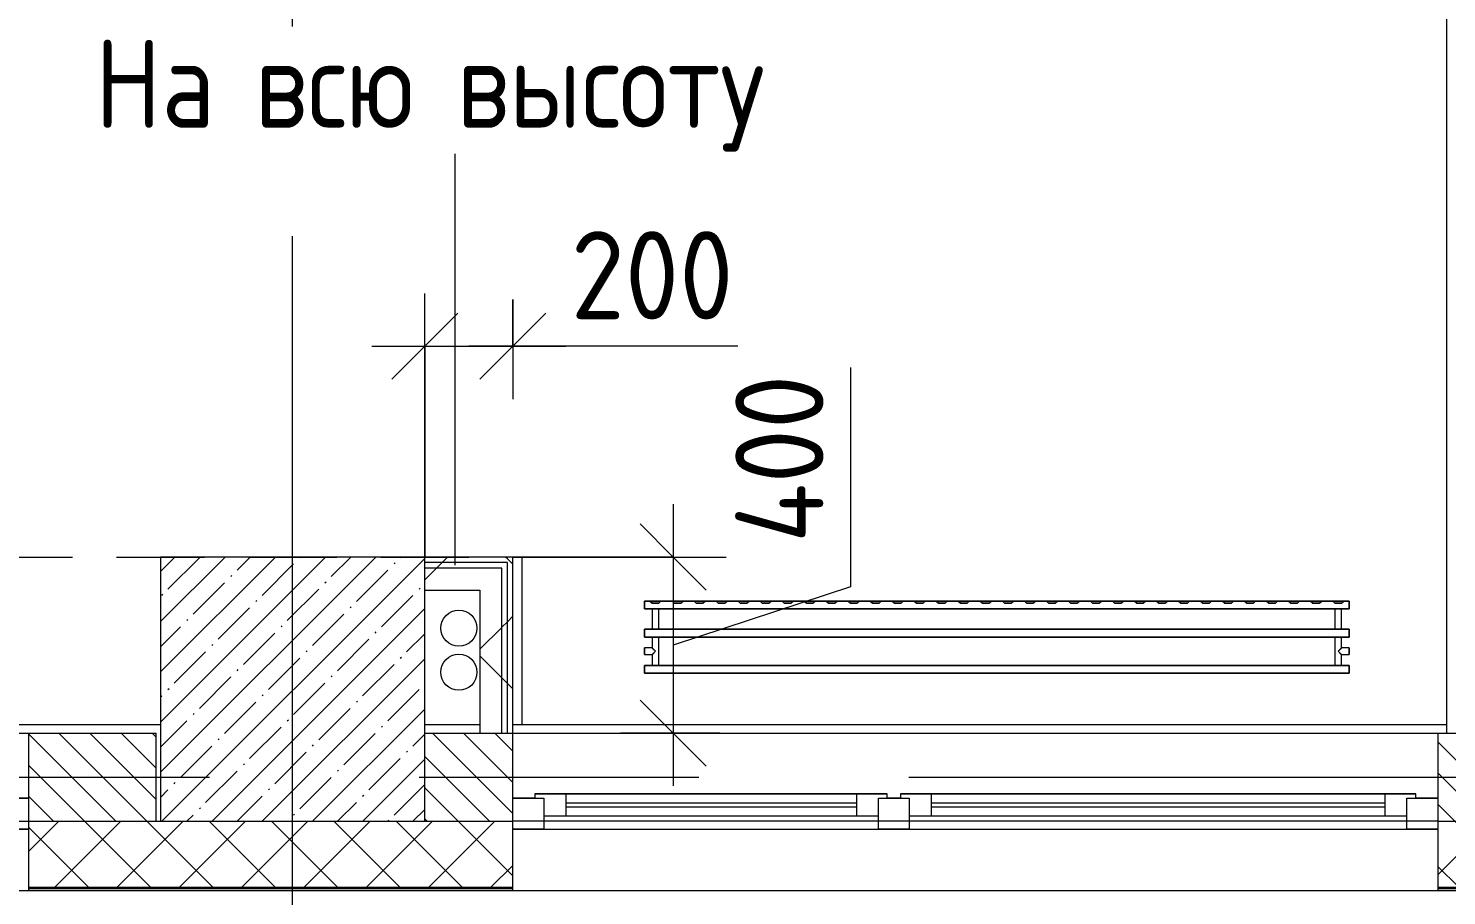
# Model space of a CAD drawing. Header units: millimetres. Extents: x -3129 to 197107, y -8553 to 29000.
# Drawn here: x 21610 to 24830, y -269 to 1701 of the extents above; entities that cross this region are included whole.
import ezdxf

# ---------------------------------------------------------------- set-up
doc = ezdxf.new("R2010")
doc.units = ezdxf.units.MM
doc.linetypes.add('ADSK_Штрих_ш2 п1', pattern=[300, 200, -100])
doc.linetypes.add('Осевая', pattern=[3175, 635, -476.25, 1587.5, -476.25])
for name, color, linetype, lineweight in [('A-ANNO-DIMS', 7, 'Continuous', 9), ('A-ANNO-DIMS-100', 7, 'Continuous', 9), ('A-DETL', 7, 'Continuous', 9), ('A-DETL-1', 7, 'ADSK_Штрих_ш2 п1', 9), ('A-GLAZ', 7, 'Continuous', 9), ('A-WALL', 7, 'Continuous', 9), ('A-WALL-1', 7, 'Continuous', 13), ('A-WALL-IDEN', 7, 'Continuous', 9), ('I-WALL', 7, 'Continuous', 9), ('S-COLS', 7, 'Continuous', 9), ('Оси', 7, 'Continuous', 9), ('Оси-2', 7, 'Осевая', 9)]:
    doc.layers.add(name, color=color, linetype=linetype, lineweight=lineweight)
for name, color, linetype, lineweight, true_color in [('A-FLOR-1', 7, 'Continuous', 9, 0xaaaaaa), ('A-WALL-3', 7, 'Continuous', 13, 0x008040), ('I-WALL-3', 7, 'Continuous', 9, 0x008040), ('M-EQPM-1', 7, 'Continuous', 9, 0xaaaaaa)]:
    doc.layers.add(name, color=color, linetype=linetype, lineweight=lineweight, true_color=true_color)
doc.styles.add('GOST Common_1', font='GOST_Common.ttf', dxfattribs={"width": 0.9, "height": 200})
doc.styles.add('ISOCPEUR_1', font='isocpeur.ttf', dxfattribs={"width": 0.9, "height": 200})
doc.dimstyles.new('ISO-2_0_0_9К_Средний_округл2_1', dxfattribs={"dimscale": 304.8, "dimtxt": 199.196235, "dimasz": 0.492126, "dimexe": 0.393701, "dimexo": 0, "dimgap": 0, "dimtad": 1, "dimdec": 0, "dimrnd": 10, "dimzin": 0, "dimdsep": 46, "dimtxsty": 'ISOCPEUR_1', "dimblk1": 'OBLIQUE', "dimblk2": 'OBLIQUE', "dimsah": 1, "dimcen": 0.09, "dimdle": 0.393701, "dimazin": 0, "dimtfac": 1, "dimtdec": 4, "dimtix": 1, "dimtmove": 1, "dimatfit": 3, "dimfxl": 1, "dimtvp": 1, "dimtolj": 1, "dimtzin": 0, "dimarcsym": 2})
pattern_1 = [(135, (0, 0), (-35.35534, -35.35534), [])]
pattern_2 = [(45, (0, 0), (-141.4214, 141.4214), []), (135, (0, 0), (-141.4214, -141.4214), [])]

# ---------------------------------------------------------------- blocks, each defined once
blk = doc.blocks.new('120_Окно_СКБ_2Ст - 120_Окно_СКБ_2Ст 2800х2500_створка_-22445922-План монтажа стен и перегородок 2 этажа  в осях 1-12')
at = {"layer": 'A-GLAZ'}
for p, q in [((-1400, -127), (-1400, -57)), ((-1400, -57), (-1330, -57)), ((1400, -57), (-1400, -57)), ((-1330, -57), (-1330, -127)), ((500, -127), (500, -57)), ((500, -57), (570, -57)), ((570, -57), (570, -127)), ((1330, -127), (1330, -57)), ((1330, -57), (1400, -57)), ((1400, -57), (1400, -127)), ((500, -87), (-1330, -87)), ((-1330, -87), (-1330, -127)), ((-1280, -137), (-1280, -87)), ((450, -137), (450, -87)), ((500, -127), (500, -87)), ((1330, -87), (570, -87)), ((570, -87), (570, -127)), ((620, -137), (620, -87)), ((1280, -137), (1280, -87)), ((1330, -127), (1330, -87)), ((-1330, -127), (-1400, -127)), ((-1400, -127), (-1350, -127)), ((-1330, -127), (-1350, -127)), ((-1350, -127), (-1350, -137)), ((-1280, -107), (450, -107)), ((450, -117), (-1280, -117)), ((570, -127), (500, -127)), ((520, -127), (500, -127)), ((520, -127), (550, -127)), ((520, -137), (520, -127)), ((570, -127), (550, -127)), ((550, -127), (550, -137)), ((620, -107), (1280, -107)), ((1280, -117), (620, -117)), ((1400, -127), (1330, -127)), ((1350, -127), (1330, -127)), ((1350, -127), (1400, -127)), ((1350, -137), (1350, -127)), ((-1350, -137), (520, -137)), ((520, -137), (-1350, -137)), ((550, -137), (1350, -137)), ((1350, -137), (550, -137))]:
    blk.add_line(p, q, dxfattribs=at)
blk = doc.blocks.new('120_Окно_СКБ_2Ст - 120_Окно_СКБ_2Ст 2100х2400 _мал створка справа_-22446225-План монтажа стен и перегородок 2 этажа  в осях 1-12')
at = {"layer": 'A-GLAZ'}
for p, q in [((-1050, -127), (-1050, -57)), ((-1050, -57), (-980, -57)), ((1050, -57), (-1050, -57)), ((-980, -57), (-980, -127)), ((150, -127), (150, -57)), ((150, -57), (220, -57)), ((220, -57), (220, -127)), ((980, -127), (980, -57)), ((980, -57), (1050, -57)), ((1050, -57), (1050, -127)), ((150, -87), (-980, -87)), ((-980, -87), (-980, -127)), ((-930, -137), (-930, -87)), ((100, -137), (100, -87)), ((150, -127), (150, -87)), ((980, -87), (220, -87)), ((220, -87), (220, -127)), ((270, -137), (270, -87)), ((930, -137), (930, -87)), ((980, -127), (980, -87)), ((-980, -127), (-1050, -127)), ((-1050, -127), (-1000, -127)), ((-980, -127), (-1000, -127)), ((-1000, -127), (-1000, -137)), ((-930, -107), (100, -107)), ((100, -117), (-930, -117)), ((220, -127), (150, -127)), ((170, -127), (150, -127)), ((170, -127), (200, -127)), ((170, -137), (170, -127)), ((220, -127), (200, -127)), ((200, -127), (200, -137)), ((270, -107), (930, -107)), ((930, -117), (270, -117)), ((1050, -127), (980, -127)), ((1000, -127), (980, -127)), ((1000, -127), (1050, -127)), ((1000, -137), (1000, -127)), ((-1000, -137), (170, -137)), ((170, -137), (-1000, -137)), ((200, -137), (1000, -137)), ((1000, -137), (200, -137))]:
    blk.add_line(p, q, dxfattribs=at)
blk = doc.blocks.new('BSC_Колонна _Прямоугольная - 600х600-V54-План монтажа стен и перегородок 2 этажа  в осях 1-12')
at = {"layer": 'S-COLS'}
h = blk.add_hatch(dxfattribs=at)
h.set_pattern_fill('FP_68', color=256, style=0, pattern_type=2)
h.set_pattern_definition([(45, (-22210, -200), (-57.02463, 57.02463), []), (45, (-22152.975, -200), (-57.02463, 57.02463), [100.806, -20.161, 3.353, -16.808])])
h.paths.add_polyline_path([(-188.4, -300), (300, -300), (300, 300), (-300, 300), (-300, -300)])
for p, q in [((300, 300), (-300, 300)), ((-300, 300), (-300, -300)), ((300, -300), (300, 300)), ((-300, -300), (300, -300))]:
    blk.add_line(p, q, dxfattribs=at)
blk = doc.blocks.new('radiator_prado_classic_z_tip_30_po exemplyaru - Classic Z Тип 30-500-V77-План монтажа стен и перегородок 2 этажа  в осях 1-12')
at = {"layer": 'M-EQPM-1'}
for p, q in [((0, -64), (0, -82)), ((0, -64), (1600, -64)), ((1600, -64), (0, -64)), ((0, -82), (0, -64)), ((1600, -82), (1600, -64)), ((1600, -64), (1600, -82)), ((0, -82), (1600, -82)), ((17.2, -82), (0, -82)), ((17.5, -82), (17.5, -106.5)), ((17.5, -82), (17.5, -106.5)), ((17.5, -82), (17.8, -82)), ((31.5, -82), (17.5, -82)), ((17.5, -82), (32.5, -82)), ((32.5, -82), (17.5, -82)), ((17.8, -82), (26.9, -82)), ((31.5, -82), (18.5, -82)), ((26.9, -82), (32.2, -82)), ((32.2, -82), (31.5, -82)), ((32.2, -82), (32.5, -82)), ((32.5, -82), (32.2, -82)), ((32.5, -145.7), (32.5, -82)), ((32.5, -146), (32.5, -82)), ((1567.5, -82), (32.5, -82)), ((1567.5, -82), (1567.5, -146)), ((1567.5, -82), (1567.5, -145.7)), ((1567.5, -82), (1582.5, -82)), ((1582.5, -82), (1567.5, -82)), ((1567.5, -82), (1567.8, -82)), ((1582.5, -82), (1567.5, -82)), ((1567.8, -82), (1575, -82)), ((1581.5, -82), (1568.5, -82)), ((1575, -82), (1582.5, -82)), ((1582.5, -106.5), (1582.5, -82)), ((1582.5, -106.5), (1582.5, -82)), ((1600, -82), (1582.5, -82)), ((17.5, -106.5), (0, -106.5)), ((17.5, -106.5), (0, -106.5)), ((0, -121.5), (0, -106.5)), ((0, -106.5), (0, -106.8)), ((0, -106.8), (0, -120.5)), ((0, -106.8), (0, -108.7)), ((0, -108.7), (0, -106.8)), ((0, -106.8), (0, -106.8)), ((0, -108.7), (0, -110.3)), ((0, -110.3), (0, -108.7)), ((0, -110.3), (0, -112.1)), ((0, -112.1), (0, -110.3)), ((0, -112.1), (0, -114)), ((0, -114), (0, -112.1)), ((0, -114), (0, -115.9)), ((0, -115.9), (0, -114)), ((0, -115.9), (0, -117.8)), ((0, -117.8), (0, -115.9)), ((0, -117.8), (0, -119.3)), ((0, -119.3), (0, -117.8)), ((0, -119.3), (0, -120.5)), ((0, -120.5), (0, -119.3)), ((0, -120.5), (0, -121.2)), ((0, -120.5), (0, -121.2)), ((0, -121.2), (0, -120.5)), ((0, -121.2), (0, -121.5)), ((0, -121.2), (0, -121.2)), ((0, -121.5), (17.5, -121.5)), ((0, -121.5), (17.5, -121.5)), ((17.5, -121.5), (17.5, -146)), ((17.5, -121.5), (17.5, -146)), ((1600, -106.5), (1582.5, -106.5)), ((1600, -106.5), (1582.5, -106.5)), ((1582.5, -146), (1582.5, -121.5)), ((1582.5, -121.5), (1600, -121.5)), ((1582.5, -146), (1582.5, -121.5)), ((1582.5, -121.5), (1600, -121.5)), ((1600, -106.8), (1600, -106.5)), ((1600, -106.5), (1600, -121.5)), ((1600, -106.8), (1600, -106.5)), ((1600, -106.5), (1600, -106.8)), ((1600, -121.2), (1600, -106.8)), ((1600, -121.2), (1600, -106.8)), ((1600, -106.8), (1600, -108.7)), ((1600, -108.7), (1600, -117.8)), ((1600, -117.8), (1600, -121.2)), ((1600, -121.5), (1600, -121.2)), ((1600, -121.5), (1600, -121.2)), ((1600, -121.2), (1600, -121.5)), ((0, -146), (0, -164)), ((1600, -146), (0, -146)), ((0, -146), (17.2, -146)), ((0, -164), (0, -146)), ((18.5, -146), (17.5, -146)), ((17.5, -146), (32.5, -146)), ((32.5, -146), (17.5, -146)), ((17.5, -146), (32.5, -146)), ((19.7, -146), (18.5, -146)), ((18.5, -146), (31.5, -146)), ((21.3, -146), (19.7, -146)), ((23.1, -146), (21.3, -146)), ((28.7, -146), (23.1, -146)), ((31.5, -146), (28.7, -146)), ((32.5, -146), (31.5, -146)), ((32.5, -146), (32.5, -145.7)), ((32.5, -146), (1567.5, -146)), ((1567.5, -145.7), (1567.5, -146)), ((1582.5, -146), (1567.5, -146)), ((1567.5, -146), (1582.5, -146)), ((1582.5, -146), (1567.5, -146)), ((1567.5, -146), (1582.5, -146)), ((1568.5, -146), (1581.5, -146)), ((1582.5, -146), (1600, -146)), ((1600, -164), (1600, -146)), ((1600, -146), (1600, -164)), ((0, -164), (1600, -164)), ((17.2, -164), (0, -164)), ((17.5, -164), (17.5, -210)), ((17.5, -164), (17.5, -210)), ((17.5, -164), (23.1, -164)), ((32.5, -164), (17.5, -164)), ((17.5, -164), (32.5, -164)), ((32.5, -164), (17.5, -164)), ((31.5, -164), (18.5, -164)), ((23.1, -164), (25, -164)), ((25, -164), (28.7, -164)), ((28.7, -164), (30.3, -164)), ((30.3, -164), (32.2, -164)), ((32.2, -164), (32.5, -164)), ((32.5, -210), (32.5, -164)), ((32.5, -210), (32.5, -164)), ((1567.5, -164), (32.5, -164)), ((1567.5, -164), (1567.5, -210)), ((1567.5, -164), (1567.5, -210)), ((1567.5, -164), (1582.5, -164)), ((1582.5, -164), (1567.5, -164)), ((1567.5, -164), (1567.8, -164)), ((1582.5, -164), (1567.5, -164)), ((1567.8, -164), (1582.5, -164)), ((1581.5, -164), (1568.5, -164)), ((1582.5, -210), (1582.5, -164)), ((1582.5, -210), (1582.5, -164)), ((1600, -164), (1582.5, -164)), ((1600, -210), (0, -210)), ((0, -210), (0, -228)), ((0, -228), (0, -210)), ((0, -210), (17.2, -210)), ((17.5, -223), (12.5, -228)), ((17.5, -223), (12.5, -228)), ((32.5, -210), (17.5, -210)), ((17.5, -210), (25, -210)), ((32.5, -210), (17.5, -210)), ((17.5, -210), (32.5, -210)), ((17.5, -223), (32.5, -223)), ((32.5, -223), (17.5, -223)), ((18.5, -210), (31.5, -210)), ((25, -210), (31.5, -210)), ((31.5, -210), (32.2, -210)), ((32.2, -210), (32.5, -210)), ((32.5, -210), (1567.5, -210)), ((37.5, -228), (32.5, -223)), ((32.5, -223), (37.5, -228)), ((67.5, -223), (62.5, -228)), ((67.5, -223), (62.5, -228)), ((67.5, -223), (82.5, -223)), ((82.5, -223), (67.5, -223)), ((87.5, -228), (82.5, -223)), ((82.5, -223), (87.5, -228)), ((117.5, -223), (112.5, -228)), ((117.5, -223), (112.5, -228)), ((117.5, -223), (132.5, -223)), ((132.5, -223), (117.5, -223)), ((137.5, -228), (132.5, -223)), ((132.5, -223), (137.5, -228)), ((167.5, -223), (162.5, -228)), ((167.5, -223), (162.5, -228)), ((167.5, -223), (182.5, -223)), ((182.5, -223), (167.5, -223)), ((187.5, -228), (182.5, -223)), ((182.5, -223), (187.5, -228)), ((217.5, -223), (212.5, -228)), ((217.5, -223), (212.5, -228)), ((217.5, -223), (232.5, -223)), ((232.5, -223), (217.5, -223)), ((237.5, -228), (232.5, -223)), ((232.5, -223), (237.5, -228)), ((267.5, -223), (262.5, -228)), ((267.5, -223), (262.5, -228)), ((267.5, -223), (282.5, -223)), ((282.5, -223), (267.5, -223)), ((287.5, -228), (282.5, -223)), ((282.5, -223), (287.5, -228)), ((317.5, -223), (312.5, -228)), ((317.5, -223), (312.5, -228)), ((317.5, -223), (332.5, -223)), ((332.5, -223), (317.5, -223)), ((337.5, -228), (332.5, -223)), ((332.5, -223), (337.5, -228)), ((367.5, -223), (362.5, -228)), ((367.5, -223), (362.5, -228)), ((367.5, -223), (382.5, -223)), ((382.5, -223), (367.5, -223)), ((387.5, -228), (382.5, -223)), ((382.5, -223), (387.5, -228)), ((417.5, -223), (412.5, -228)), ((417.5, -223), (412.5, -228)), ((417.5, -223), (432.5, -223)), ((432.5, -223), (417.5, -223)), ((437.5, -228), (432.5, -223)), ((432.5, -223), (437.5, -228)), ((467.5, -223), (462.5, -228)), ((467.5, -223), (462.5, -228)), ((467.5, -223), (482.5, -223)), ((482.5, -223), (467.5, -223)), ((487.5, -228), (482.5, -223)), ((482.5, -223), (487.5, -228)), ((517.5, -223), (512.5, -228)), ((517.5, -223), (512.5, -228)), ((517.5, -223), (532.5, -223)), ((532.5, -223), (517.5, -223)), ((537.5, -228), (532.5, -223)), ((532.5, -223), (537.5, -228)), ((567.5, -223), (562.5, -228)), ((567.5, -223), (562.5, -228)), ((567.5, -223), (582.5, -223)), ((582.5, -223), (567.5, -223)), ((587.5, -228), (582.5, -223)), ((582.5, -223), (587.5, -228)), ((617.5, -223), (612.5, -228)), ((617.5, -223), (612.5, -228)), ((617.5, -223), (632.5, -223)), ((632.5, -223), (617.5, -223)), ((637.5, -228), (632.5, -223)), ((632.5, -223), (637.5, -228)), ((667.5, -223), (662.5, -228)), ((667.5, -223), (662.5, -228)), ((667.5, -223), (682.5, -223)), ((682.5, -223), (667.5, -223)), ((687.5, -228), (682.5, -223)), ((682.5, -223), (687.5, -228)), ((717.5, -223), (712.5, -228)), ((717.5, -223), (712.5, -228)), ((717.5, -223), (732.5, -223)), ((732.5, -223), (717.5, -223)), ((737.5, -228), (732.5, -223)), ((732.5, -223), (737.5, -228)), ((767.5, -223), (762.5, -228)), ((767.5, -223), (762.5, -228)), ((767.5, -223), (782.5, -223)), ((782.5, -223), (767.5, -223)), ((787.5, -228), (782.5, -223)), ((782.5, -223), (787.5, -228)), ((817.5, -223), (812.5, -228)), ((817.5, -223), (812.5, -228)), ((817.5, -223), (832.5, -223)), ((832.5, -223), (817.5, -223)), ((837.5, -228), (832.5, -223)), ((832.5, -223), (837.5, -228)), ((867.5, -223), (862.5, -228)), ((867.5, -223), (862.5, -228)), ((867.5, -223), (882.5, -223)), ((882.5, -223), (867.5, -223)), ((887.5, -228), (882.5, -223)), ((882.5, -223), (887.5, -228)), ((917.5, -223), (912.5, -228)), ((917.5, -223), (912.5, -228)), ((917.5, -223), (932.5, -223)), ((932.5, -223), (917.5, -223)), ((937.5, -228), (932.5, -223)), ((932.5, -223), (937.5, -228)), ((967.5, -223), (962.5, -228)), ((967.5, -223), (962.5, -228)), ((967.5, -223), (982.5, -223)), ((982.5, -223), (967.5, -223)), ((987.5, -228), (982.5, -223)), ((982.5, -223), (987.5, -228)), ((1017.5, -223), (1012.5, -228)), ((1017.5, -223), (1012.5, -228)), ((1017.5, -223), (1032.5, -223)), ((1032.5, -223), (1017.5, -223)), ((1037.5, -228), (1032.5, -223)), ((1032.5, -223), (1037.5, -228)), ((1067.5, -223), (1062.5, -228)), ((1067.5, -223), (1062.5, -228)), ((1067.5, -223), (1082.5, -223)), ((1082.5, -223), (1067.5, -223)), ((1087.5, -228), (1082.5, -223)), ((1082.5, -223), (1087.5, -228)), ((1117.5, -223), (1112.5, -228)), ((1117.5, -223), (1112.5, -228)), ((1117.5, -223), (1132.5, -223)), ((1132.5, -223), (1117.5, -223)), ((1137.5, -228), (1132.5, -223)), ((1132.5, -223), (1137.5, -228)), ((1167.5, -223), (1162.5, -228)), ((1167.5, -223), (1162.5, -228)), ((1167.5, -223), (1182.5, -223)), ((1182.5, -223), (1167.5, -223)), ((1187.5, -228), (1182.5, -223)), ((1182.5, -223), (1187.5, -228)), ((1217.5, -223), (1212.5, -228)), ((1217.5, -223), (1212.5, -228)), ((1217.5, -223), (1232.5, -223)), ((1232.5, -223), (1217.5, -223)), ((1237.5, -228), (1232.5, -223)), ((1232.5, -223), (1237.5, -228)), ((1267.5, -223), (1262.5, -228)), ((1267.5, -223), (1262.5, -228)), ((1267.5, -223), (1282.5, -223)), ((1282.5, -223), (1267.5, -223)), ((1287.5, -228), (1282.5, -223)), ((1282.5, -223), (1287.5, -228)), ((1317.5, -223), (1312.5, -228)), ((1317.5, -223), (1312.5, -228)), ((1317.5, -223), (1332.5, -223)), ((1332.5, -223), (1317.5, -223)), ((1337.5, -228), (1332.5, -223)), ((1332.5, -223), (1337.5, -228)), ((1367.5, -223), (1362.5, -228)), ((1367.5, -223), (1362.5, -228)), ((1367.5, -223), (1382.5, -223)), ((1382.5, -223), (1367.5, -223)), ((1387.5, -228), (1382.5, -223)), ((1382.5, -223), (1387.5, -228)), ((1417.5, -223), (1412.5, -228)), ((1417.5, -223), (1412.5, -228)), ((1417.5, -223), (1432.5, -223)), ((1432.5, -223), (1417.5, -223)), ((1437.5, -228), (1432.5, -223)), ((1432.5, -223), (1437.5, -228)), ((1467.5, -223), (1462.5, -228)), ((1467.5, -223), (1462.5, -228)), ((1467.5, -223), (1482.5, -223)), ((1482.5, -223), (1467.5, -223)), ((1487.5, -228), (1482.5, -223)), ((1482.5, -223), (1487.5, -228)), ((1517.5, -223), (1512.5, -228)), ((1517.5, -223), (1512.5, -228)), ((1517.5, -223), (1532.5, -223)), ((1532.5, -223), (1517.5, -223)), ((1537.5, -228), (1532.5, -223)), ((1532.5, -223), (1537.5, -228)), ((1567.5, -223), (1562.5, -228)), ((1567.5, -223), (1562.5, -228)), ((1582.5, -210), (1567.5, -210)), ((1567.5, -210), (1582.5, -210)), ((1582.5, -210), (1567.5, -210)), ((1567.5, -210), (1571.2, -210)), ((1567.5, -223), (1582.5, -223)), ((1582.5, -223), (1567.5, -223)), ((1568.5, -210), (1581.5, -210)), ((1571.2, -210), (1582.5, -210)), ((1582.5, -210), (1600, -210)), ((1587.5, -228), (1582.5, -223)), ((1582.5, -223), (1587.5, -228)), ((1600, -228), (1600, -210)), ((1600, -210), (1600, -228)), ((0, -228), (1600, -228)), ((12.5, -228), (0, -228)), ((37.5, -228), (12.5, -228)), ((37.5, -228), (12.5, -228)), ((12.5, -228), (37.5, -228)), ((62.5, -228), (37.5, -228)), ((87.5, -228), (62.5, -228)), ((87.5, -228), (62.5, -228)), ((62.5, -228), (87.5, -228)), ((112.5, -228), (87.5, -228)), ((137.5, -228), (112.5, -228)), ((137.5, -228), (112.5, -228)), ((112.5, -228), (137.5, -228)), ((162.5, -228), (137.5, -228)), ((187.5, -228), (162.5, -228)), ((187.5, -228), (162.5, -228)), ((162.5, -228), (187.5, -228)), ((212.5, -228), (187.5, -228)), ((237.5, -228), (212.5, -228)), ((237.5, -228), (212.5, -228)), ((212.5, -228), (237.5, -228)), ((262.5, -228), (237.5, -228)), ((287.5, -228), (262.5, -228)), ((287.5, -228), (262.5, -228)), ((262.5, -228), (287.5, -228)), ((312.5, -228), (287.5, -228)), ((337.5, -228), (312.5, -228)), ((337.5, -228), (312.5, -228)), ((312.5, -228), (337.5, -228)), ((362.5, -228), (337.5, -228)), ((387.5, -228), (362.5, -228)), ((387.5, -228), (362.5, -228)), ((362.5, -228), (387.5, -228)), ((412.5, -228), (387.5, -228)), ((437.5, -228), (412.5, -228)), ((437.5, -228), (412.5, -228)), ((412.5, -228), (437.5, -228)), ((462.5, -228), (437.5, -228)), ((487.5, -228), (462.5, -228)), ((487.5, -228), (462.5, -228)), ((462.5, -228), (487.5, -228)), ((512.5, -228), (487.5, -228)), ((537.5, -228), (512.5, -228)), ((537.5, -228), (512.5, -228)), ((512.5, -228), (537.5, -228)), ((562.5, -228), (537.5, -228)), ((587.5, -228), (562.5, -228)), ((587.5, -228), (562.5, -228)), ((562.5, -228), (587.5, -228)), ((612.5, -228), (587.5, -228)), ((637.5, -228), (612.5, -228)), ((637.5, -228), (612.5, -228)), ((612.5, -228), (637.5, -228)), ((662.5, -228), (637.5, -228)), ((687.5, -228), (662.5, -228)), ((687.5, -228), (662.5, -228)), ((662.5, -228), (687.5, -228)), ((712.5, -228), (687.5, -228)), ((737.5, -228), (712.5, -228)), ((737.5, -228), (712.5, -228)), ((712.5, -228), (737.5, -228)), ((762.5, -228), (737.5, -228)), ((787.5, -228), (762.5, -228)), ((787.5, -228), (762.5, -228)), ((762.5, -228), (787.5, -228)), ((812.5, -228), (787.5, -228)), ((837.5, -228), (812.5, -228)), ((837.5, -228), (812.5, -228)), ((812.5, -228), (837.5, -228)), ((862.5, -228), (837.5, -228)), ((887.5, -228), (862.5, -228)), ((887.5, -228), (862.5, -228)), ((862.5, -228), (887.5, -228)), ((912.5, -228), (887.5, -228)), ((937.5, -228), (912.5, -228)), ((937.5, -228), (912.5, -228)), ((912.5, -228), (937.5, -228)), ((962.5, -228), (937.5, -228)), ((987.5, -228), (962.5, -228)), ((987.5, -228), (962.5, -228)), ((962.5, -228), (987.5, -228)), ((1012.5, -228), (987.5, -228)), ((1037.5, -228), (1012.5, -228)), ((1037.5, -228), (1012.5, -228)), ((1012.5, -228), (1037.5, -228)), ((1062.5, -228), (1037.5, -228)), ((1087.5, -228), (1062.5, -228)), ((1087.5, -228), (1062.5, -228)), ((1062.5, -228), (1087.5, -228)), ((1112.5, -228), (1087.5, -228)), ((1137.5, -228), (1112.5, -228)), ((1137.5, -228), (1112.5, -228)), ((1112.5, -228), (1137.5, -228)), ((1162.5, -228), (1137.5, -228)), ((1187.5, -228), (1162.5, -228)), ((1187.5, -228), (1162.5, -228)), ((1162.5, -228), (1187.5, -228)), ((1212.5, -228), (1187.5, -228)), ((1237.5, -228), (1212.5, -228)), ((1237.5, -228), (1212.5, -228)), ((1212.5, -228), (1237.5, -228)), ((1262.5, -228), (1237.5, -228)), ((1287.5, -228), (1262.5, -228)), ((1287.5, -228), (1262.5, -228)), ((1262.5, -228), (1287.5, -228)), ((1312.5, -228), (1287.5, -228)), ((1337.5, -228), (1312.5, -228)), ((1337.5, -228), (1312.5, -228)), ((1312.5, -228), (1337.5, -228)), ((1362.5, -228), (1337.5, -228)), ((1387.5, -228), (1362.5, -228)), ((1387.5, -228), (1362.5, -228)), ((1362.5, -228), (1387.5, -228)), ((1412.5, -228), (1387.5, -228)), ((1437.5, -228), (1412.5, -228)), ((1437.5, -228), (1412.5, -228)), ((1412.5, -228), (1437.5, -228)), ((1462.5, -228), (1437.5, -228)), ((1487.5, -228), (1462.5, -228)), ((1487.5, -228), (1462.5, -228)), ((1462.5, -228), (1487.5, -228)), ((1512.5, -228), (1487.5, -228)), ((1537.5, -228), (1512.5, -228)), ((1537.5, -228), (1512.5, -228)), ((1512.5, -228), (1537.5, -228)), ((1562.5, -228), (1537.5, -228)), ((1587.5, -228), (1562.5, -228)), ((1587.5, -228), (1562.5, -228)), ((1562.5, -228), (1587.5, -228)), ((1600, -228), (1587.5, -228))]:
    blk.add_line(p, q, dxfattribs=at)
for points, knots in [([(17.8, -106.8), (17.7, -106.7), (17.7, -106.7), (17.5, -106.5), (17.5, -106.5), (17.5, -106.5)], [0.8571429, 0.8571429, 0.8571429, 0.8571429, 0.8928571, 0.9285714, 1, 1, 1, 1]), ([(17.5, -106.5), (17.5, -106.5), (17.5, -106.5), (17.7, -106.7), (17.7, -106.7), (17.8, -106.8)], [0, 0, 0, 0, 0.0714286, 0.1071429, 0.1428571, 0.1428571, 0.1428571, 0.1428571]), ([(17.5, -106.5), (17.5, -106.5), (17.5, -106.5), (17.7, -106.7), (17.7, -106.7), (17.8, -106.8)], [0, 0, 0, 0, 0.0714286, 0.1071429, 0.1428571, 0.1428571, 0.1428571, 0.1428571]), ([(25, -114), (24.5, -113.5), (23.6, -112.6), (22.4, -111.4), (21.6, -110.6), (21.1, -110.1), (20.8, -109.8), (20.5, -109.5), (20.2, -109.2), (19.8, -108.9), (19.6, -108.6), (19.3, -108.3), (19, -108), (18.7, -107.7), (18.5, -107.5), (18.3, -107.3), (18.1, -107.1), (17.9, -106.9), (17.8, -106.8), (17.7, -106.7), (17.5, -106.5), (17.5, -106.5), (17.5, -106.5)], [0, 0, 0, 0, 0.142857, 0.285714, 0.357143, 0.392857, 0.428571, 0.464286, 0.5, 0.535714, 0.571429, 0.607143, 0.642857, 0.678571, 0.714286, 0.75, 0.785714, 0.821429, 0.857143, 0.892857, 0.928571, 1, 1, 1, 1]), ([(17.5, -121.5), (17.5, -121.5), (17.5, -121.5), (17.7, -121.3), (17.8, -121.2), (17.9, -121.1), (18.1, -120.9), (18.3, -120.7), (18.5, -120.5), (18.7, -120.3), (19, -120), (19.3, -119.7), (19.6, -119.4), (19.8, -119.1), (20.3, -118.7), (20.7, -118.3), (21.1, -117.9), (21.6, -117.4), (22.4, -116.6), (23.6, -115.4), (24.5, -114.5), (25, -114)], [0, 0, 0, 0, 0.071429, 0.107143, 0.142857, 0.178571, 0.214286, 0.25, 0.285714, 0.321429, 0.357143, 0.392857, 0.428571, 0.464286, 0.5, 0.571429, 0.607143, 0.642857, 0.714286, 0.857143, 1, 1, 1, 1]), ([(17.5, -121.5), (17.5, -121.5), (17.5, -121.5), (17.7, -121.3), (17.7, -121.3), (17.8, -121.2)], [0, 0, 0, 0, 0.0714286, 0.1071429, 0.1428571, 0.1428571, 0.1428571, 0.1428571]), ([(17.8, -121.2), (17.7, -121.3), (17.7, -121.3), (17.5, -121.5), (17.5, -121.5), (17.5, -121.5)], [0.8571429, 0.8571429, 0.8571429, 0.8571429, 0.8928571, 0.9285714, 1, 1, 1, 1]), ([(17.8, -121.2), (17.7, -121.3), (17.7, -121.3), (17.5, -121.5), (17.5, -121.5), (17.5, -121.5)], [0.8571429, 0.8571429, 0.8571429, 0.8571429, 0.8928571, 0.9285714, 1, 1, 1, 1]), ([(17.8, -106.8), (17.8, -106.8), (17.9, -106.9), (18.1, -107.1), (18.3, -107.3), (18.5, -107.5), (18.7, -107.7), (19, -108), (19.3, -108.3), (19.6, -108.6), (19.9, -108.8), (20.3, -109.3), (20.6, -109.6), (20.8, -109.8)], [0.1428571, 0.1428571, 0.1428571, 0.1428571, 0.1785714, 0.2142857, 0.25, 0.2857143, 0.3214286, 0.3571429, 0.3928571, 0.4285714, 0.4642857, 0.5, 0.5714286, 0.5714286, 0.5714286, 0.5714286]), ([(17.8, -106.8), (17.8, -106.8), (17.9, -106.9), (18.1, -107.1), (18.3, -107.3), (18.5, -107.5), (18.7, -107.7), (19, -108), (19.3, -108.3), (19.6, -108.6), (19.8, -108.9), (20.3, -109.3), (20.7, -109.7), (21.1, -110.1), (21.6, -110.6), (21.9, -110.9), (22.1, -111.1)], [0.1428571, 0.1428571, 0.1428571, 0.1428571, 0.1785714, 0.2142857, 0.25, 0.2857143, 0.3214286, 0.3571429, 0.3928571, 0.4285714, 0.4642857, 0.5, 0.5714286, 0.6071429, 0.6428571, 0.7142857, 0.7142857, 0.7142857, 0.7142857]), ([(23.6, -115.4), (23.1, -115.9), (22.4, -116.6), (21.6, -117.4), (21.1, -117.9), (20.8, -118.2), (20.5, -118.5), (20.2, -118.8), (19.8, -119.1), (19.6, -119.4), (19.3, -119.7), (19, -120), (18.7, -120.3), (18.5, -120.5), (18.3, -120.7), (18.1, -120.9), (17.9, -121.1), (17.8, -121.2), (17.8, -121.2)], [0.1428571, 0.1428571, 0.1428571, 0.1428571, 0.2857143, 0.3571429, 0.3928571, 0.4285714, 0.4642857, 0.5, 0.5357143, 0.5714286, 0.6071429, 0.6428571, 0.6785714, 0.7142857, 0.75, 0.7857143, 0.8214286, 0.8571429, 0.8571429, 0.8571429, 0.8571429]), ([(19.6, -119.4), (19.7, -119.3), (19.9, -119.2), (20.3, -118.7), (20.6, -118.4), (20.8, -118.2)], [0.4285714, 0.4285714, 0.4285714, 0.4285714, 0.4642857, 0.5, 0.5714286, 0.5714286, 0.5714286, 0.5714286]), ([(22.1, -111.1), (21.9, -110.9), (21.6, -110.6), (21.1, -110.1), (20.9, -109.9), (20.8, -109.8)], [0.2857143, 0.2857143, 0.2857143, 0.2857143, 0.3571429, 0.3928571, 0.4285714, 0.4285714, 0.4285714, 0.4285714]), ([(20.8, -109.8), (20.9, -109.9), (21.1, -110.1), (21.6, -110.6), (21.9, -110.9), (22.1, -111.1)], [0.5714286, 0.5714286, 0.5714286, 0.5714286, 0.6071429, 0.6428571, 0.7142857, 0.7142857, 0.7142857, 0.7142857]), ([(20.8, -118.2), (20.9, -118.1), (21.1, -117.9), (21.6, -117.4), (21.9, -117.1), (22.1, -116.9)], [0.5714286, 0.5714286, 0.5714286, 0.5714286, 0.6071429, 0.6428571, 0.7142857, 0.7142857, 0.7142857, 0.7142857]), ([(22.1, -116.9), (21.9, -117.1), (21.6, -117.4), (21.1, -117.9), (20.9, -118.1), (20.8, -118.2)], [0.2857143, 0.2857143, 0.2857143, 0.2857143, 0.3571429, 0.3928571, 0.4285714, 0.4285714, 0.4285714, 0.4285714]), ([(1575, -114), (1575.5, -113.5), (1576.4, -112.6), (1577.6, -111.4), (1578.4, -110.6), (1578.9, -110.1), (1579.2, -109.8), (1579.5, -109.5), (1579.8, -109.2), (1580.1, -108.8), (1580.4, -108.6), (1580.7, -108.3), (1581, -108), (1581.3, -107.7), (1581.5, -107.5), (1581.7, -107.3), (1581.9, -107.1), (1582.1, -106.9), (1582.2, -106.8), (1582.3, -106.7), (1582.5, -106.5), (1582.5, -106.5), (1582.5, -106.5)], [0, 0, 0, 0, 0.142857, 0.285714, 0.357143, 0.392857, 0.428571, 0.464286, 0.5, 0.535714, 0.571429, 0.607143, 0.642857, 0.678571, 0.714286, 0.75, 0.785714, 0.821429, 0.857143, 0.892857, 0.928571, 1, 1, 1, 1]), ([(1582.5, -121.5), (1582.5, -121.5), (1582.5, -121.5), (1582.3, -121.3), (1582.2, -121.2), (1582.1, -121.1), (1581.9, -120.9), (1581.7, -120.7), (1581.5, -120.5), (1581.3, -120.3), (1581, -120), (1580.7, -119.7), (1580.4, -119.4), (1580.1, -119.2), (1579.7, -118.7), (1579.3, -118.3), (1578.9, -117.9), (1578.4, -117.4), (1577.6, -116.6), (1576.4, -115.4), (1575.5, -114.5), (1575, -114)], [0, 0, 0, 0, 0.071429, 0.107143, 0.142857, 0.178571, 0.214286, 0.25, 0.285714, 0.321429, 0.357143, 0.392857, 0.428571, 0.464286, 0.5, 0.571429, 0.607143, 0.642857, 0.714286, 0.857143, 1, 1, 1, 1]), ([(1576.4, -115.4), (1576.9, -115.9), (1577.6, -116.6), (1578.4, -117.4), (1578.9, -117.9), (1579.2, -118.2), (1579.5, -118.5), (1579.8, -118.8), (1580.1, -119.2), (1580.4, -119.4), (1580.7, -119.7), (1581, -120), (1581.3, -120.3), (1581.5, -120.5), (1581.7, -120.7), (1581.9, -120.9), (1582.1, -121.1), (1582.2, -121.2), (1582.2, -121.2)], [0.1428571, 0.1428571, 0.1428571, 0.1428571, 0.2857143, 0.3571429, 0.3928571, 0.4285714, 0.4642857, 0.5, 0.5357143, 0.5714286, 0.6071429, 0.6428571, 0.6785714, 0.7142857, 0.75, 0.7857143, 0.8214286, 0.8571429, 0.8571429, 0.8571429, 0.8571429]), ([(1582.2, -121.2), (1582.2, -121.2), (1582.1, -121.1), (1581.9, -120.9), (1581.7, -120.7), (1581.5, -120.5), (1581.3, -120.3), (1581, -120), (1580.7, -119.7), (1580.4, -119.4), (1580.1, -119.2), (1579.7, -118.7), (1579.3, -118.3), (1578.9, -117.9), (1578.4, -117.4), (1577.6, -116.6), (1576.9, -115.9), (1576.4, -115.4)], [0.1428571, 0.1428571, 0.1428571, 0.1428571, 0.1785714, 0.2142857, 0.25, 0.2857143, 0.3214286, 0.3571429, 0.3928571, 0.4285714, 0.4642857, 0.5, 0.5714286, 0.6071429, 0.6428571, 0.7142857, 0.8571429, 0.8571429, 0.8571429, 0.8571429]), ([(1582.2, -106.8), (1582.2, -106.8), (1582.1, -106.9), (1581.9, -107.1), (1581.7, -107.3), (1581.5, -107.5), (1581.3, -107.7), (1581, -108), (1580.7, -108.3), (1580.4, -108.6), (1580.1, -108.8), (1579.7, -109.3), (1579.3, -109.7), (1578.9, -110.1), (1578.4, -110.6), (1578.1, -110.9), (1577.9, -111.1)], [0.1428571, 0.1428571, 0.1428571, 0.1428571, 0.1785714, 0.2142857, 0.25, 0.2857143, 0.3214286, 0.3571429, 0.3928571, 0.4285714, 0.4642857, 0.5, 0.5714286, 0.6071429, 0.6428571, 0.7142857, 0.7142857, 0.7142857, 0.7142857]), ([(1582.2, -106.8), (1582.2, -106.8), (1582.1, -106.9), (1581.9, -107.1), (1581.7, -107.3), (1581.5, -107.5), (1581.3, -107.7), (1581, -108), (1580.7, -108.3), (1580.4, -108.6), (1580.1, -108.8), (1579.7, -109.3), (1579.3, -109.7), (1578.9, -110.1), (1578.4, -110.6), (1578.1, -110.9), (1577.9, -111.1)], [0.1428571, 0.1428571, 0.1428571, 0.1428571, 0.1785714, 0.2142857, 0.25, 0.2857143, 0.3214286, 0.3571429, 0.3928571, 0.4285714, 0.4642857, 0.5, 0.5714286, 0.6071429, 0.6428571, 0.7142857, 0.7142857, 0.7142857, 0.7142857]), ([(1577.9, -111.1), (1578.1, -110.9), (1578.4, -110.6), (1578.9, -110.1), (1579.2, -109.8), (1579.5, -109.5), (1579.8, -109.2), (1580.1, -108.8), (1580.4, -108.6), (1580.7, -108.3), (1581, -108), (1581.3, -107.7), (1581.5, -107.5), (1581.7, -107.3), (1581.9, -107.1), (1582.1, -106.9), (1582.2, -106.8), (1582.2, -106.8)], [0.2857143, 0.2857143, 0.2857143, 0.2857143, 0.3571429, 0.3928571, 0.4285714, 0.4642857, 0.5, 0.5357143, 0.5714286, 0.6071429, 0.6428571, 0.6785714, 0.7142857, 0.75, 0.7857143, 0.8214286, 0.8571429, 0.8571429, 0.8571429, 0.8571429]), ([(1577.9, -116.9), (1578.1, -117.1), (1578.4, -117.4), (1578.9, -117.9), (1579.2, -118.2), (1579.5, -118.5), (1579.8, -118.8), (1580.1, -119.2), (1580.4, -119.4), (1580.7, -119.7), (1581, -120), (1581.3, -120.3), (1581.4, -120.4), (1581.5, -120.5)], [0.2857143, 0.2857143, 0.2857143, 0.2857143, 0.3571429, 0.3928571, 0.4285714, 0.4642857, 0.5, 0.5357143, 0.5714286, 0.6071429, 0.6428571, 0.6785714, 0.7142857, 0.7142857, 0.7142857, 0.7142857]), ([(1582.5, -106.5), (1582.5, -106.5), (1582.5, -106.5), (1582.3, -106.7), (1582.3, -106.7), (1582.2, -106.8)], [0, 0, 0, 0, 0.0714286, 0.1071429, 0.1428571, 0.1428571, 0.1428571, 0.1428571]), ([(1582.5, -106.5), (1582.5, -106.5), (1582.5, -106.5), (1582.3, -106.7), (1582.3, -106.7), (1582.2, -106.8)], [0, 0, 0, 0, 0.0714286, 0.1071429, 0.1428571, 0.1428571, 0.1428571, 0.1428571]), ([(1582.2, -106.8), (1582.3, -106.7), (1582.3, -106.7), (1582.5, -106.5), (1582.5, -106.5), (1582.5, -106.5)], [0.8571429, 0.8571429, 0.8571429, 0.8571429, 0.8928571, 0.9285714, 1, 1, 1, 1]), ([(1582.2, -121.2), (1582.3, -121.3), (1582.3, -121.3), (1582.5, -121.5), (1582.5, -121.5), (1582.5, -121.5)], [0.8571429, 0.8571429, 0.8571429, 0.8571429, 0.8928571, 0.9285714, 1, 1, 1, 1]), ([(1582.2, -121.2), (1582.3, -121.3), (1582.3, -121.3), (1582.5, -121.5), (1582.5, -121.5), (1582.5, -121.5)], [0.8571429, 0.8571429, 0.8571429, 0.8571429, 0.8928571, 0.9285714, 1, 1, 1, 1]), ([(1582.5, -121.5), (1582.5, -121.5), (1582.5, -121.5), (1582.3, -121.3), (1582.3, -121.3), (1582.2, -121.2)], [0, 0, 0, 0, 0.0714286, 0.1071429, 0.1428571, 0.1428571, 0.1428571, 0.1428571])]:
    blk.add_open_spline(points, degree=3, knots=knots, dxfattribs=at)
for points in [[(18.5, -107.5), (18.4, -107.4), (18.3, -107.3), (18.1, -107.1), (17.9, -106.9), (17.8, -106.8), (17.8, -106.8)], [(17.8, -121.2), (17.8, -121.2), (17.9, -121.1), (18.1, -120.9), (18.3, -120.7), (18.5, -120.5), (18.7, -120.3), (19, -120), (19.3, -119.7), (19.5, -119.5), (19.6, -119.4)], [(19.6, -119.4), (19.5, -119.5), (19.3, -119.7), (19, -120), (18.7, -120.3), (18.5, -120.5), (18.3, -120.7), (18.1, -120.9), (17.9, -121.1), (17.8, -121.2), (17.8, -121.2)], [(19.6, -108.6), (19.5, -108.5), (19.3, -108.3), (19, -108), (18.7, -107.7), (18.6, -107.6), (18.5, -107.5)], [(20.8, -109.8), (20.7, -109.7), (20.5, -109.5), (20.2, -109.2), (19.9, -108.8), (19.7, -108.7), (19.6, -108.6)], [(20.8, -118.2), (20.7, -118.3), (20.5, -118.5), (20.2, -118.8), (19.9, -119.2), (19.7, -119.3), (19.6, -119.4)], [(23.6, -112.6), (23.1, -112.1), (22.6, -111.6), (22.1, -111.1)], [(22.1, -111.1), (22.6, -111.6), (23.1, -112.1), (23.6, -112.6)], [(22.1, -111.1), (22.6, -111.6), (23.6, -112.6), (24.5, -113.5), (25, -114)], [(22.1, -116.9), (22.6, -116.4), (23.1, -115.9), (23.6, -115.4)], [(23.6, -115.4), (23.1, -115.9), (22.6, -116.4), (22.1, -116.9)], [(25, -114), (24.5, -113.5), (24, -113), (23.6, -112.6)], [(23.6, -112.6), (24, -113), (24.5, -113.5), (25, -114)], [(23.6, -115.4), (24, -115), (24.5, -114.5), (25, -114)], [(25, -114), (24.5, -114.5), (24, -115), (23.6, -115.4)], [(25, -114), (24.5, -114.5), (24, -115), (23.6, -115.4)], [(1577.9, -111.1), (1577.4, -111.6), (1576.4, -112.6), (1575.5, -113.5), (1575, -114)], [(1577.9, -111.1), (1577.4, -111.6), (1576.4, -112.6), (1575.5, -113.5), (1575, -114)], [(1575, -114), (1575.5, -113.5), (1576.4, -112.6), (1577.4, -111.6), (1577.9, -111.1)], [(1575, -114), (1575.5, -114.5), (1576, -115), (1576.4, -115.4)], [(1575, -114), (1575.5, -114.5), (1576, -115), (1576.4, -115.4)], [(1576.4, -115.4), (1576, -115), (1575.5, -114.5), (1575, -114)], [(1576.4, -115.4), (1576.9, -115.9), (1577.4, -116.4), (1577.9, -116.9)], [(1581.5, -120.5), (1581.6, -120.6), (1581.7, -120.7), (1581.9, -120.9), (1582.1, -121.1), (1582.2, -121.2), (1582.2, -121.2)]]:
    blk.add_open_spline(points, degree=3, dxfattribs=at)
blk = doc.blocks.new('DIMBLOCK33-План монтажа стен и перегородок 2 этажа  в осях 1-12')
at = {"layer": 'A-ANNO-DIMS-100'}
for p, q in [((22510, 500), (22510, 1098.5)), ((22710, 1084.6), (22710, 858.5)), ((22710, 978.5), (22710, 1084.6)), ((22390, 978.5), (22830, 978.5)), ((22510, 978.5), (22510, 500)), ((22741.3, 978.5), (22610, 978.5)), ((23220.5, 978.5), (22741.3, 978.5))]:
    blk.add_line(p, q, dxfattribs=at)
at = {"layer": 'A-ANNO-DIMS-100', "lineweight": 20}
for p, q in [((22510, 978.5), (22585, 1053.5)), ((22710, 978.5), (22785, 1053.5)), ((22510, 978.5), (22435, 903.5)), ((22710, 978.5), (22635, 903.5))]:
    blk.add_line(p, q, dxfattribs=at)
at = {"layer": 'A-ANNO-DIMS-100', "color": 0, "insert": (22841.3, 1239.8), "char_height": 200, "width": 455.087, "attachment_point": 1, "line_spacing_factor": 1.149209, "style": 'ISOCPEUR_1'}
blk.add_mtext('200', dxfattribs=at)
blk = doc.blocks.new('_Oblique')
at = {"color": 0, "linetype": 'ByBlock', "lineweight": -2}
blk.add_line((-0.5, -0.5), (0.5, 0.5), dxfattribs=at)
blk = doc.blocks.new('DIMBLOCK34-План монтажа стен и перегородок 2 этажа  в осях 1-12')
at = {"layer": 'A-ANNO-DIMS-100'}
for p, q in [((23476.5, 930.3), (23476.5, 431.9)), ((23074.2, 620), (23074.2, -20)), ((22710, 500), (23194.2, 500)), ((23074.2, 500), (22710, 500)), ((23476.5, 431.9), (23074.2, 300)), ((23180.2, 100), (22954.2, 100)), ((23074.2, 100), (23180.2, 100))]:
    blk.add_line(p, q, dxfattribs=at)
at = {"layer": 'A-ANNO-DIMS-100', "lineweight": 20}
for p, q in [((23074.2, 500), (22999.2, 575)), ((23074.2, 500), (23149.2, 425)), ((23074.2, 100), (22999.2, 175)), ((23074.2, 100), (23149.2, 25))]:
    blk.add_line(p, q, dxfattribs=at)
at = {"layer": 'A-ANNO-DIMS-100', "color": 0, "insert": (23215.2, 531.9), "char_height": 200, "width": 478.071, "attachment_point": 1, "rotation": 90, "line_spacing_factor": 1.149209, "style": 'ISOCPEUR_1'}
blk.add_mtext('400', dxfattribs=at)

msp = doc.modelspace()

# ---------------------------------------------------------------- hatches: boundary and pattern name
at = {"layer": 'A-WALL'}
h = msp.add_hatch(dxfattribs=at)
h.set_pattern_fill('FP_16', color=256, style=0, pattern_type=2)
h.set_pattern_definition(pattern_1)
h.paths.add_polyline_path([(21900, -100), (21900, 100), (21610, 100), (21610, -100)])
h.paths.add_polyline_path([(18810, -100), (18810, 100), (18160, 100), (18160, -100), (18705.5, -100)])
h = msp.add_hatch(dxfattribs=at)
h.set_pattern_fill('FP_16', color=256, style=0, pattern_type=2)
h.set_pattern_definition(pattern_1)
h.paths.add_polyline_path([(25560, -100), (25560, 100), (24810, 100), (24810, -100), (25337.7, -100)])
h.paths.add_polyline_path([(22710, -100), (22710, 100), (22510, 100), (22510, -100), (22684.8, -100)])
h = msp.add_hatch(dxfattribs=at)
h.set_pattern_fill('FP_12', color=256, style=0, pattern_type=2)
h.set_pattern_definition([(45, (0, 0), (-70.71068, 70.71068), []), (135, (0, 0), (-70.71068, -70.71068), [])])
h.paths.add_polyline_path([(38287.7, -250), (38287.7, -100), (37990, -100), (37990, -250)])
h.paths.add_polyline_path([(35617.5, -250), (35890, -250), (35890, -100), (34770, -100), (34770, -250), (35285.9, -250)])
h.paths.add_polyline_path([(33870, -250), (33870, -100), (33010, -100), (33010, -250), (33296.3, -250)])
h.paths.add_polyline_path([(30910, -250), (30910, -100), (29209.7, -100), (29209.7, -250), (30643.4, -250)])
h.paths.add_polyline_path([(26332.5, -250), (26409.7, -250), (26409.7, -100), (24810, -100), (24810, -250), (26000.9, -250)])
h.paths.add_polyline_path([(22710, -250), (22710, -100), (21610, -100), (21610, -250), (22684.8, -250)])
h.paths.add_polyline_path([(18810, -250), (18810, -100), (18160, -100), (18160, -250), (18705.5, -250)])
h.paths.add_polyline_path([(16715.9, -250), (17260, -250), (17260, -100), (16110, -100), (16110, -250), (16384.2, -250)])
h.paths.add_polyline_path([(13010, -250), (13010, -100), (11660, -100), (11660, -250), (12736.6, -250)])
h.paths.add_polyline_path([(8560, -250), (8560, -100), (4630, -100), (4630, -250), (8094, -250)])
h.paths.add_polyline_path([(2788.3, -250), (3730, -250), (3730, -100), (-260, -100), (-260, -250), (1461.9, -250)])
at = {"layer": 'I-WALL-3'}
h = msp.add_hatch(dxfattribs=at)
h.set_pattern_fill('FP_87', color=256, style=0, pattern_type=2)
h.set_pattern_definition(pattern_2)
h.paths.add_polyline_path([(22685, 487.5), (22697.5, 487.5), (22697.5, 500), (22510, 500), (22510, 487.5), (22684.8, 487.5)])
h = msp.add_hatch(dxfattribs=at)
h.set_pattern_fill('FP_87', color=256, style=0, pattern_type=2)
h.set_pattern_definition(pattern_2)
h.paths.add_polyline_path([(22684.8, 475), (22685, 475), (22684.8, 487.5), (22510, 487.5), (22510, 475), (22635, 475)])
h = msp.add_hatch(dxfattribs=at)
h.set_pattern_fill('FP_87', color=256, style=0, pattern_type=2)
h.set_pattern_definition(pattern_2)
h.paths.add_polyline_path([(22685, 100), (22697.5, 100), (22697.5, 487.5), (22685, 487.5), (22685, 186.9)])
h = msp.add_hatch(dxfattribs=at)
h.set_pattern_fill('FP_87', color=256, style=0, pattern_type=2)
h.set_pattern_definition(pattern_2)
h.paths.add_polyline_path([(22697.5, 100), (22710, 100), (22710, 500), (22697.5, 500), (22697.5, 186.9)])
h = msp.add_hatch(dxfattribs=at)
h.set_pattern_fill('FP_87', color=256, style=0, pattern_type=2)
h.set_pattern_definition(pattern_2)
h.paths.add_polyline_path([(22635, 425), (22635, 475), (22510, 475), (22510, 425)])
h = msp.add_hatch(dxfattribs=at)
h.set_pattern_fill('FP_87', color=256, style=0, pattern_type=2)
h.set_pattern_definition(pattern_2)
h.paths.add_polyline_path([(22684.8, 100), (22685, 100), (22684.8, 475), (22635, 475), (22635, 100)])

# ---------------------------------------------------------------- linework, layer by layer
at = {"layer": 'A-DETL'}
for centre in [(22587.5, 338.3), (22587.5, 238.3)]:
    msp.add_circle(centre, 41, dxfattribs=at)
at = {"layer": 'A-DETL-1'}
msp.add_line((16110, 500), (22710, 500), dxfattribs=at)
at = {"layer": 'A-FLOR-1'}
for p, q in [((22710, 500), (22730, 500)), ((22730, 500), (22730, 120))]:
    msp.add_line(p, q, dxfattribs=at)
at = {"layer": 'A-WALL'}
for p, q in [((17280, 100), (21900, 100)), ((21610, 100), (21610, -258)), ((21900, -100), (21900, 100)), ((22510, 100), (24830, 100)), ((22710, -258), (22710, 100)), ((24810, 100), (24810, -258)), ((18810, -100), (21910, -100)), ((21610, -258), (18160, -258)), ((38287.7, -258), (21610, -258))]:
    msp.add_line(p, q, dxfattribs=at)
at = {"layer": 'A-WALL-1'}
for p, q in [((24830, 100), (25030, 100)), ((21610, -100), (21900, -100)), ((22510, -100), (22710, -100)), ((24810, -100), (25560, -100)), ((21610, -250), (22710, -250)), ((21610, -253), (22710, -253)), ((24810, -250), (26409.7, -250)), ((24810, -253), (26409.7, -253))]:
    msp.add_line(p, q, dxfattribs=at)
at = {"layer": 'A-WALL-3'}
for p, q in [((22697.5, 487.5), (22510, 487.5)), ((22697.5, 100), (22697.5, 487.5)), ((22685, 475), (22510, 475)), ((22685, 100), (22685, 475))]:
    msp.add_line(p, q, dxfattribs=at)
at = {"layer": 'A-WALL-IDEN'}
msp.add_line((22579.2, 481.2), (22579.2, 1415.3), dxfattribs=at)
at = {"layer": 'I-WALL'}
for p, q in [((24830, 7700), (24830, 100)), ((17260, 120), (21910, 120)), ((22510, 120), (22635, 120)), ((22710, 120), (24830, 120)), ((24810, -100), (22710, -100))]:
    msp.add_line(p, q, dxfattribs=at)
at = {"layer": 'I-WALL-3'}
for p, q in [((22710, 500), (22510, 500)), ((22710, 100), (22710, 500)), ((22510, 425), (22635, 425)), ((22635, 425), (22635, 100))]:
    msp.add_line(p, q, dxfattribs=at)
at = {"layer": 'Оси'}
msp.add_line((22210, -1906.3), (22210, 593.7), dxfattribs=at)
at = {"layer": 'Оси-2'}
for p, q in [((22210, 593.7), (22210, 24898.1)), ((272.4, 0), (35990, 0))]:
    msp.add_line(p, q, dxfattribs=at)

# ---------------------------------------------------------------- block references
at = {"layer": 'A-GLAZ', "rotation": 180}
for name, p in [('120_Окно_СКБ_2Ст - 120_Окно_СКБ_2Ст 2800х2500_створка_-22445922-План монтажа стен и перегородок 2 этажа  в осях 1-12', (20210, -175)), ('120_Окно_СКБ_2Ст - 120_Окно_СКБ_2Ст 2100х2400 _мал створка справа_-22446225-План монтажа стен и перегородок 2 этажа  в осях 1-12', (23760, -175))]:
    msp.add_blockref(name, p, dxfattribs=at)
at = {"layer": 'M-EQPM-1', "rotation": 180}
msp.add_blockref('radiator_prado_classic_z_tip_30_po exemplyaru - Classic Z Тип 30-500-V77-План монтажа стен и перегородок 2 этажа  в осях 1-12', (24608.8, 172), dxfattribs=at)
at = {"layer": 'S-COLS'}
msp.add_blockref('BSC_Колонна _Прямоугольная - 600х600-V54-План монтажа стен и перегородок 2 этажа  в осях 1-12', (22210, 200), dxfattribs=at)

# ---------------------------------------------------------------- texts
at = {"layer": 'A-WALL-IDEN', "char_height": 200, "attachment_point": 1, "style": 'GOST Common_1'}
for s, insert, width in [('На', (21760.6, 1674.8), 360.759), ('\\fGOST Common|b0|i0|c204|p34|;\\W.9; ', (22058.3, 1674.8), 79.367), ('\\fGOST Common|b0|i0|c204|p34|;\\W.9; ', (22516.7, 1674.8), 79.367), ('всю', (22123.8, 1674.8), 476.202), ('высоту', (22582.2, 1674.8), 981.265)]:
    msp.add_mtext(s, dxfattribs=dict(at, insert=insert, width=width))

# ---------------------------------------------------------------- dimensions: what is measured, and where the dimension line sits
at = {"layer": 'A-ANNO-DIMS'}
dim = msp.add_linear_dim(base=(22710, 978.5), p1=(22510, 500), p2=(22710, 1084.6), dimstyle='ISO-2_0_0_9К_Средний_округл2_1', override={"dimpost": '<>', "dimfxl": 617.847409}, dxfattribs=at)
dim.commit()
dim.dimension.update_dxf_attribs({"geometry": 'DIMBLOCK33-План монтажа стен и перегородок 2 этажа  в осях 1-12', "text_midpoint": (23068.8, 1106.5), "dimtype": 160})
dim = msp.add_linear_dim(base=(23074.2, 100), p1=(22710, 500), p2=(23180.2, 100), angle=90, dimstyle='ISO-2_0_0_9К_Средний_округл2_1', override={"dimpost": '<>', "dimfxl": 617.347941}, dxfattribs=at)
dim.commit()
dim.dimension.update_dxf_attribs({"geometry": 'DIMBLOCK34-План монтажа стен и перегородок 2 этажа  в осях 1-12', "text_midpoint": (23348.6, 771), "dimtype": 160, "text_rotation": 90})

doc.saveas('drawing.dxf')
